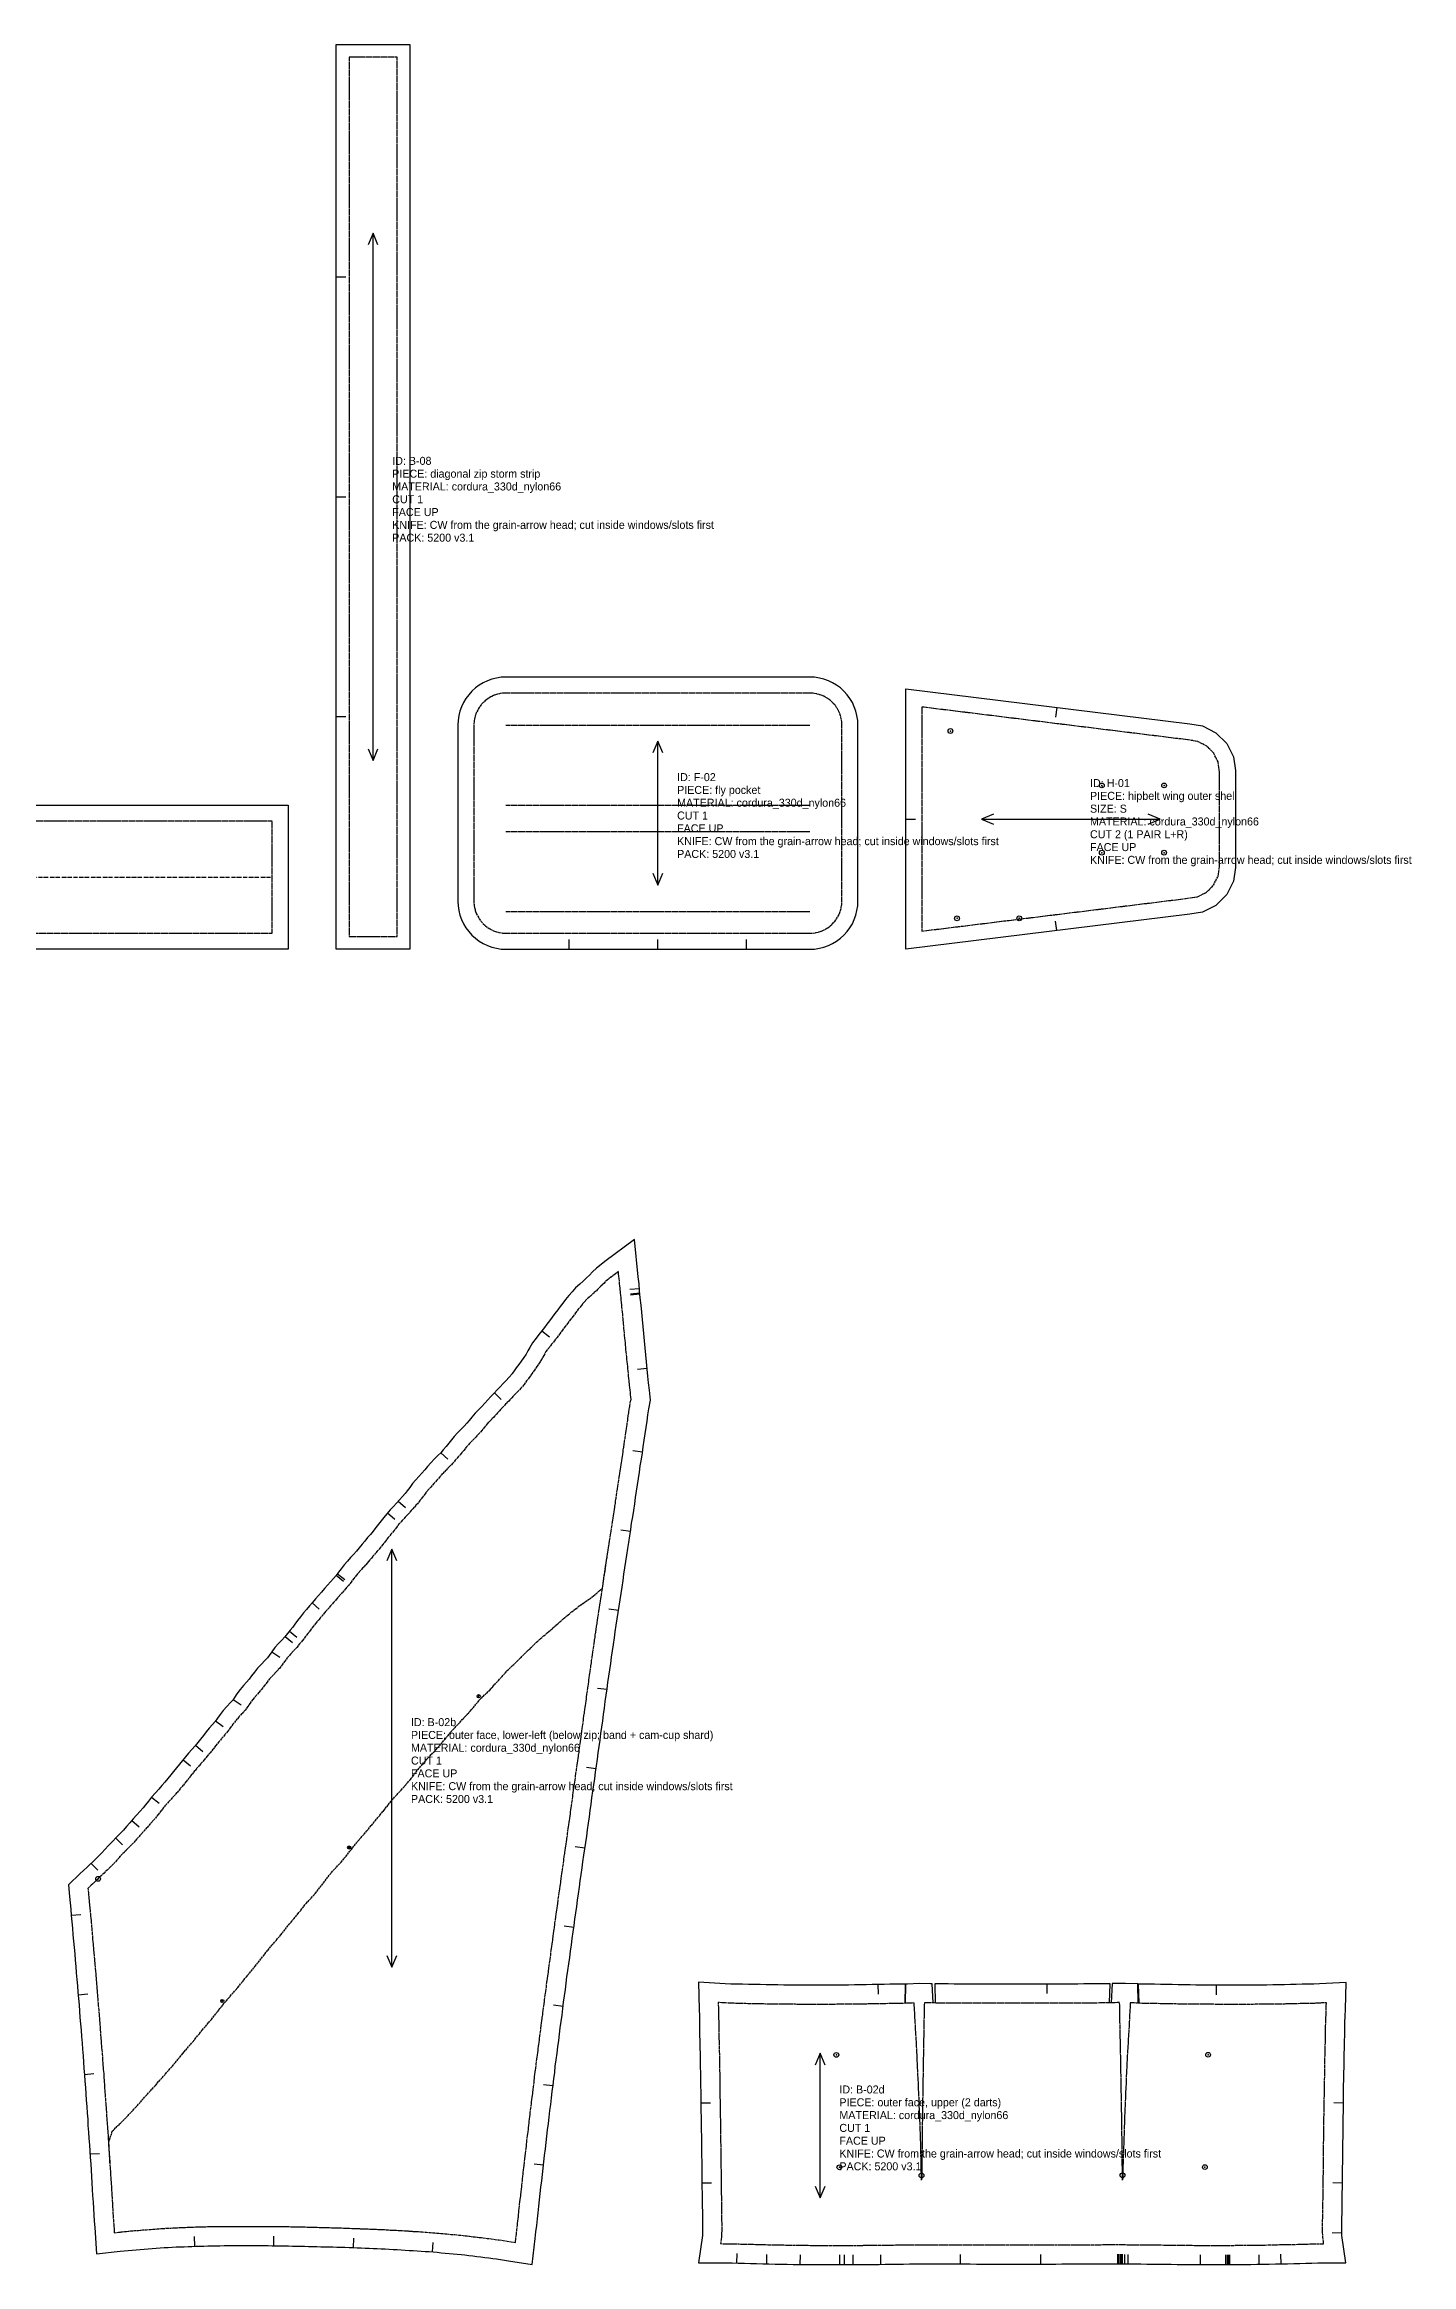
# Model space of a CAD drawing. Header units: millimetres. Extents: x 0 to 2067, y 0 to 2559.
# Drawn here: x 1037 to 1892, y 0 to 1387 of the extents above; entities that cross this region are included whole.
import ezdxf

# ---------------------------------------------------------------- set-up
doc = ezdxf.new("R2010")
doc.units = ezdxf.units.MM
doc.linetypes.add('DASHDOT', pattern=[3.556, 2.54, -0.508, 0, -0.508])
doc.linetypes.add('DASHED', pattern=[1.524, 1.27, -0.254])
for name, color, linetype in [('CUT', 7, 'Continuous'), ('DRILL', 4, 'Continuous'), ('GRAIN', 5, 'Continuous'), ('INTERNAL', 6, 'Continuous'), ('NOTCH', 1, 'Continuous'), ('SEW', 3, 'Continuous'), ('TEXT', 2, 'Continuous')]:
    doc.layers.add(name, color=color, linetype=linetype)

# ---------------------------------------------------------------- blocks, each defined once
blk = doc.blocks.new('B-02b_3')
at = {"layer": 'CUT'}
blk.add_lwpolyline([(161.8, 35.1), (162.9, 18.7), (177.8, 20.3), (180.3, 20.5), (182.8, 20.8), (185.3, 21), (187.7, 21.3), (190.3, 21.5), (192.7, 21.7), (195.2, 21.9), (197.7, 22.1), (200.1, 22.3), (202.6, 22.4), (205.1, 22.6), (207.6, 22.7), (210.1, 22.9), (212.6, 23), (215, 23.1), (217.6, 23.2), (220.1, 23.3), (222.5, 23.4), (225, 23.5), (227.5, 23.6), (230, 23.6), (232.5, 23.7), (235, 23.8), (237.5, 23.8), (240, 23.8), (242.6, 23.9), (245.1, 23.9), (247.6, 23.9), (250.1, 23.9), (252.6, 23.9), (255.1, 23.9), (257.6, 23.9), (260.1, 23.9), (262.6, 23.9), (265.2, 23.9), (267.7, 23.9), (270.2, 23.9), (272.7, 23.8), (275.2, 23.8), (277.7, 23.8), (280.3, 23.7), (282.8, 23.7), (285.3, 23.6), (287.8, 23.6), (290.4, 23.5), (292.9, 23.5), (295.4, 23.4), (297.9, 23.3), (300.5, 23.3), (303, 23.2), (305.5, 23.2), (308.1, 23.1), (310.6, 23), (313.1, 22.9), (315.6, 22.9), (318.1, 22.8), (320.7, 22.7), (323.2, 22.6), (325.7, 22.5), (328.2, 22.4), (330.7, 22.3), (333.2, 22.2), (335.8, 22.1), (338.3, 22), (340.8, 21.9), (343.3, 21.8), (345.8, 21.7), (348.3, 21.5), (350.8, 21.4), (353.3, 21.2), (355.8, 21.1), (358.3, 20.9), (360.8, 20.8), (363.3, 20.6), (365.8, 20.4), (368.3, 20.2), (370.8, 20.1), (373.3, 19.9), (375.8, 19.7), (378.3, 19.4), (380.8, 19.2), (383.3, 19), (385.7, 18.8), (388.2, 18.5), (390.7, 18.3), (393.1, 18), (395.6, 17.7), (398.1, 17.4), (400.6, 17.1), (403.1, 16.8), (405.5, 16.5), (408, 16.2), (410.5, 15.8), (412.9, 15.5), (415.3, 15.1), (417.8, 14.7), (420.3, 14.4), (435.1, 12), (437, 28.4), (437.5, 32.4), (438, 36.5), (438.4, 40.5), (438.8, 44.4), (439.3, 48.4), (439.7, 52.4), (440.2, 56.4), (440.6, 60.4), (441.1, 64.3), (441.6, 68.3), (442, 72.3), (442.5, 76.3), (442.9, 80.2), (443.4, 84.3), (443.9, 88.3), (444.3, 92.2), (444.8, 96.2), (445.3, 100.2), (445.7, 104.2), (446.2, 108.2), (446.7, 112.1), (447.2, 116.1), (447.7, 120.1), (448.2, 124.1), (448.7, 128.1), (449.2, 132.1), (449.6, 136), (450.2, 140), (450.7, 144), (451.2, 148), (451.7, 152), (452.2, 155.9), (452.7, 159.9), (453.2, 163.9), (453.8, 167.9), (454.3, 171.9), (454.8, 175.9), (455.3, 179.9), (455.9, 183.9), (456.4, 187.9), (456.9, 191.8), (457.5, 195.8), (458, 199.8), (458.6, 203.8), (459.1, 207.8), (459.7, 211.8), (460.2, 215.8), (460.8, 219.8), (461.3, 223.8), (461.9, 227.8), (462.4, 231.8), (463, 235.8), (463.5, 239.7), (464.1, 243.7), (464.7, 247.8), (465.2, 251.7), (465.8, 255.7), (466.3, 259.8), (466.9, 263.7), (467.5, 267.7), (468, 271.7), (468.6, 275.7), (469.2, 279.7), (469.7, 283.7), (470.3, 287.7), (470.9, 291.7), (471.4, 295.8), (472, 299.7), (472.5, 303.7), (473.1, 307.7), (473.7, 311.7), (474.2, 315.7), (474.8, 319.7), (475.3, 323.7), (475.9, 327.7), (476.4, 331.7), (477, 335.7), (477.6, 339.7), (478.1, 343.7), (478.6, 347.7), (479.2, 351.7), (479.7, 355.7), (480.3, 359.7), (480.8, 363.7), (481.4, 367.7), (481.9, 371.7), (482.5, 375.6), (483, 379.6), (483.6, 383.6), (484.2, 387.6), (484.8, 391.5), (485.3, 395.5), (485.9, 399.5), (486.5, 403.5), (487.1, 407.4), (487.7, 411.4), (488.3, 415.4), (488.9, 419.4), (489.5, 423.4), (490.1, 427.4), (490.7, 431.3), (491.3, 435.3), (491.9, 439.3), (492.5, 443.3), (493.1, 447.3), (493.7, 451.3), (494.3, 455.3), (494.9, 459.3), (495.5, 463.2), (496.1, 467.2), (496.7, 471.2), (497.3, 475.2), (498, 479.2), (498.6, 483.2), (499.2, 487.2), (499.8, 491.2), (500.4, 495.2), (501, 499.1), (501.6, 503.1), (502.2, 507.1), (502.7, 511.1), (503.4, 515.1), (504, 519.1), (504.5, 523), (505.1, 527.1), (505.7, 531), (506.3, 534.9), (506.9, 539), (507.5, 542.9), (508.1, 546.7), (509, 552.1), (508.5, 558.2), (507.9, 562.8), (507.5, 567.1), (507, 571.4), (506.6, 575.9), (506.1, 580.4), (505.7, 584.7), (505.3, 589.1), (504.9, 593.7), (504.5, 598), (504.1, 602.5), (503.6, 607), (503.2, 611.4), (502.7, 615.9), (502.3, 620.3), (501.9, 624.7), (501.4, 629.2), (499.1, 652.5), (480.6, 638.6), (478.2, 636.8), (475.3, 634.5), (472.9, 632.2), (470.9, 630.2), (469.1, 628.4), (467.1, 626.5), (464.9, 624.6), (462.3, 622.2), (460.1, 619.7), (458.1, 617.5), (456, 615), (454.3, 612.6), (452.7, 610.6), (451.1, 608.5), (449.4, 606.3), (447.7, 604), (445.9, 601.6), (444.4, 599.5), (442.8, 597.5), (441.1, 595.3), (439.3, 593), (437.6, 590.8), (435.3, 587.9), (433.7, 585), (432.4, 582.8), (431.3, 580.8), (429.9, 578.8), (428.3, 576.5), (426.8, 574.4), (425.2, 572.2), (423.5, 569.8), (422.7, 568.7), (422.9, 568.8), (420.6, 566.2), (418.9, 564.4), (417, 562.4), (415.1, 560.3), (413.3, 558.5), (411.3, 556.4), (409.3, 554.3), (407.4, 552.2), (405.5, 550.2), (403.7, 548.2), (401.8, 546.3), (399.5, 544), (397.5, 541.5), (395.8, 539.4), (394.4, 537.7), (392.7, 535.9), (390.8, 534), (388.5, 531.7), (386.5, 529.3), (384.7, 527.2), (383, 525.1), (381.3, 523.1), (379.6, 521), (378, 519.2), (376.2, 517.4), (374.1, 515.3), (371.8, 513), (369.8, 510.7), (368, 508.6), (366.2, 506.5), (364.4, 504.4), (362.5, 502.3), (360.4, 499.9), (358.6, 497.5), (357, 495.4), (355.7, 493.7), (354.1, 491.9), (352.2, 489.8), (350.3, 487.7), (348.5, 485.7), (346.5, 483.5), (344.3, 481.1), (342.4, 478.7), (340.7, 476.6), (339.1, 474.5), (337.4, 472.4), (335.7, 470.3), (334.1, 468.2), (332.3, 466.2), (330.6, 464), (328.9, 462), (327.1, 459.9), (325.3, 457.8), (323.6, 455.7), (321.7, 453.7), (319.8, 451.5), (317.7, 449.1), (315.8, 446.7), (314.1, 444.6), (312.6, 442.6), (310.9, 440.7), (309.1, 438.5), (307.3, 436.5), (305.4, 434.4), (303.5, 432.2), (301.6, 430), (299.7, 427.9), (297.9, 425.7), (296, 423.5), (294.1, 421.3), (292.3, 419.1), (290.3, 416.7), (288.5, 414.3), (286.9, 412.1), (285.6, 410.3), (284, 408.4), (282.2, 406.2), (280.5, 404.2), (278.7, 402.2), (276.7, 400.1), (274.3, 397.5), (272.4, 394.8), (270.8, 392.6), (269.7, 391), (268.1, 389.4), (266, 387.2), (263.6, 384.7), (261.6, 382.1), (259.8, 379.8), (258.4, 377.8), (256.7, 375.9), (254.8, 373.7), (252.6, 371.2), (250.7, 368.6), (249.1, 366.3), (248, 364.6), (246.5, 363), (244.5, 360.8), (242.1, 358.2), (240.1, 355.6), (238.5, 353.3), (237.1, 351.4), (235.3, 349.4), (233.4, 347.2), (231.5, 344.8), (229.7, 342.5), (228, 340.3), (226.3, 338.2), (224.5, 336.2), (222.4, 333.8), (220.5, 331.5), (218.6, 329.2), (216.7, 327), (214.8, 324.6), (212.9, 322.3), (211.1, 320), (209.4, 317.9), (207.5, 315.7), (205.6, 313.4), (203.8, 311.3), (201.8, 309.1), (199.7, 306.8), (197.3, 304.1), (195.4, 301.6), (193.6, 299.3), (192, 297.3), (190.1, 295.2), (187.9, 292.8), (185.8, 290.4), (183.7, 288), (181.6, 285.6), (179.8, 283.5), (177.6, 281.3), (175.2, 278.8), (172.9, 276.4), (170.5, 273.9), (168.2, 271.4), (166.2, 269.2), (164.6, 267.6), (162.6, 265.7), (160.6, 263.7), (158.8, 262), (157, 260.2), (154.8, 258.3), (152.7, 256.3), (145.4, 249.3), (146, 242), (146.4, 238), (146.8, 234), (147.1, 230.1), (147.5, 226.1), (147.9, 222.1), (148.2, 218.1), (148.6, 214.1), (148.9, 210.1), (149.3, 206.2), (149.6, 202.2), (150, 198.2), (150.3, 194.2), (150.6, 190.2), (151, 186.2), (151.3, 182.3), (151.6, 178.3), (152, 174.3), (152.3, 170.3), (152.6, 166.3), (152.9, 162.4), (153.3, 158.4), (153.6, 154.4), (153.9, 150.4), (154.2, 146.5), (154.5, 142.5), (154.8, 138.5), (155.1, 134.5), (155.4, 130.6), (155.7, 126.6), (156, 122.6), (156.2, 118.7), (156.5, 114.7), (156.8, 110.7), (157.1, 106.7), (157.4, 102.8), (157.6, 98.8), (157.9, 94.8), (158.2, 90.8), (158.5, 86.9), (158.7, 82.9), (159, 78.9), (159.3, 74.9), (159.5, 71), (159.8, 67), (160, 63), (160.3, 59), (160.5, 55.1), (160.8, 51.1), (161, 47.1), (161.3, 43.1), (161.5, 39.1)], close=True, dxfattribs=at)
at = {"layer": 'DRILL'}
for centre, radius in [((401.7, 367.1), 1), ((320.8, 272.6), 1), ((163.9, 253), 1.5), ((241.5, 176.7), 1)]:
    blk.add_circle(centre, radius, dxfattribs=at)
for p in [(401.7, 367.1), (320.8, 272.6), (163.9, 253), (241.5, 176.7)]:
    blk.add_point(p, dxfattribs=at)
at = {"layer": 'GRAIN'}
for points in [[(350.5, 451.6), (347.4, 458.9), (344.3, 451.6)], [(347.4, 197.8), (347.4, 458.9)], [(344.3, 205.1), (347.4, 197.8), (350.5, 205.1)]]:
    blk.add_lwpolyline(points, dxfattribs=at)
at = {"layer": 'NOTCH'}
for points in [[(502.2, 621.7), (496.2, 621.1)], [(502.5, 618.8), (496.5, 618.2)], [(502.5, 618.2), (496.5, 617.6)], [(441.1, 595.3), (445.9, 591.6)], [(507, 571.9), (501, 571.3)], [(411.5, 556.6), (415.8, 552.4)], [(378, 519.2), (382.4, 515.1)], [(504, 519.5), (498.1, 520.3)], [(351.5, 489), (355.9, 485)], [(344.8, 481.7), (349.3, 477.7)], [(496.6, 470), (490.6, 470.9)], [(312.6, 442.7), (317.3, 438.9)], [(313.4, 443.6), (318.1, 440)], [(297.6, 425.4), (302.1, 421.4)], [(489, 420.6), (483.1, 421.4)], [(280.7, 404.4), (285.3, 400.6)], [(283.5, 407.8), (288.1, 404)], [(272.5, 394.9), (277.4, 391.4)], [(248.3, 365.1), (253.3, 361.8)], [(481.9, 371.2), (475.9, 372)], [(237.3, 351.7), (242.1, 348.1)], [(224.8, 336.6), (229.3, 332.6)], [(217.1, 327.4), (221.7, 323.6)], [(475, 321.7), (469.1, 322.5)], [(197.3, 304.1), (202, 300.3)], [(174.9, 278.5), (179.2, 274.3)], [(185, 289.5), (189.5, 285.5)], [(468.1, 272.1), (462.1, 273)], [(159.5, 262.6), (163.8, 258.4)], [(147.1, 230.3), (153.1, 230.8)], [(461.2, 222.6), (455.2, 223.5)], [(151.5, 180.6), (157.4, 181.1)], [(454.5, 173.2), (448.5, 174)], [(155.4, 130.8), (161.3, 131.3)], [(448.1, 123.7), (442.2, 124.4)], [(158.8, 81.1), (164.8, 81.4)], [(442.2, 74.1), (436.3, 74.8)], [(224.3, 23.5), (224.1, 29.5)], [(273.7, 23.8), (273.8, 29.8)], [(323.5, 22.6), (323.7, 28.6)], [(372.8, 19.9), (373.3, 25.9)]]:
    blk.add_lwpolyline(points, dxfattribs=at)
at = {"layer": 'SEW', "linetype": 'DASHED'}
blk.add_lwpolyline([(174, 31.9), (176.6, 32.2), (179.1, 32.5), (181.6, 32.7), (184.1, 33), (186.7, 33.2), (189.2, 33.4), (191.7, 33.7), (194.2, 33.8), (196.8, 34), (199.3, 34.2), (201.8, 34.4), (204.4, 34.6), (206.9, 34.7), (209.4, 34.8), (212, 35), (214.5, 35.1), (217, 35.2), (219.6, 35.3), (222.1, 35.4), (224.7, 35.5), (227.2, 35.6), (229.7, 35.6), (232.3, 35.7), (234.8, 35.8), (237.3, 35.8), (239.9, 35.8), (242.4, 35.9), (244.9, 35.9), (247.5, 35.9), (250, 35.9), (252.6, 35.9), (255.1, 35.9), (257.6, 35.9), (260.2, 35.9), (262.7, 35.9), (265.2, 35.9), (267.8, 35.9), (270.3, 35.9), (272.9, 35.8), (275.4, 35.8), (277.9, 35.8), (280.5, 35.7), (283, 35.7), (285.5, 35.6), (288.1, 35.6), (290.6, 35.5), (293.2, 35.5), (295.7, 35.4), (298.2, 35.3), (300.8, 35.3), (303.3, 35.2), (305.8, 35.1), (308.4, 35.1), (310.9, 35), (313.5, 34.9), (316, 34.9), (318.5, 34.8), (321.1, 34.7), (323.6, 34.6), (326.1, 34.5), (328.7, 34.4), (331.2, 34.3), (333.7, 34.2), (336.3, 34.1), (338.8, 34), (341.3, 33.9), (343.9, 33.8), (346.4, 33.6), (348.9, 33.5), (351.5, 33.4), (354, 33.2), (356.5, 33.1), (359.1, 32.9), (361.6, 32.7), (364.1, 32.6), (366.7, 32.4), (369.2, 32.2), (371.7, 32), (374.3, 31.8), (376.8, 31.6), (379.3, 31.4), (381.9, 31.2), (384.4, 30.9), (386.9, 30.7), (389.4, 30.4), (392, 30.2), (394.5, 29.9), (397, 29.6), (399.5, 29.3), (402, 29), (404.6, 28.7), (407.1, 28.4), (409.6, 28.1), (412.1, 27.7), (414.6, 27.4), (417.1, 27), (419.6, 26.6), (422.1, 26.2), (424.7, 25.8), (425.1, 29.8), (425.6, 33.8), (426, 37.8), (426.5, 41.8), (426.9, 45.8), (427.3, 49.8), (427.8, 53.7), (428.3, 57.7), (428.7, 61.7), (429.2, 65.7), (429.6, 69.7), (430.1, 73.7), (430.5, 77.7), (431, 81.7), (431.5, 85.7), (431.9, 89.6), (432.4, 93.6), (432.9, 97.6), (433.3, 101.6), (433.8, 105.6), (434.3, 109.6), (434.8, 113.6), (435.3, 117.6), (435.8, 121.6), (436.3, 125.6), (436.7, 129.5), (437.2, 133.5), (437.7, 137.5), (438.2, 141.5), (438.8, 145.5), (439.3, 149.5), (439.8, 153.5), (440.3, 157.5), (440.8, 161.5), (441.3, 165.5), (441.9, 169.5), (442.4, 173.5), (442.9, 177.5), (443.5, 181.4), (444, 185.4), (444.5, 189.4), (445.1, 193.4), (445.6, 197.4), (446.1, 201.4), (446.7, 205.4), (447.2, 209.4), (447.8, 213.4), (448.3, 217.4), (448.9, 221.4), (449.4, 225.4), (450, 229.4), (450.5, 233.4), (451.1, 237.4), (451.6, 241.4), (452.2, 245.4), (452.8, 249.4), (453.3, 253.4), (453.9, 257.4), (454.5, 261.4), (455, 265.4), (455.6, 269.4), (456.1, 273.4), (456.7, 277.4), (457.3, 281.4), (457.8, 285.4), (458.4, 289.4), (459, 293.4), (459.5, 297.4), (460.1, 301.4), (460.6, 305.4), (461.2, 309.4), (461.8, 313.4), (462.3, 317.4), (462.9, 321.4), (463.4, 325.4), (464, 329.4), (464.6, 333.4), (465.1, 337.4), (465.7, 341.4), (466.2, 345.4), (466.8, 349.3), (467.3, 353.3), (467.9, 357.3), (468.4, 361.3), (469, 365.3), (469.5, 369.3), (470.1, 373.3), (470.6, 377.3), (471.2, 381.3), (471.7, 385.3), (472.3, 389.3), (472.9, 393.2), (473.5, 397.2), (474, 401.2), (474.6, 405.2), (475.2, 409.2), (475.8, 413.2), (476.4, 417.2), (477, 421.2), (477.6, 425.2), (478.2, 429.2), (478.8, 433.1), (479.4, 437.1), (480, 441.1), (480.6, 445.1), (481.2, 449.1), (481.8, 453.1), (482.4, 457.1), (483.1, 461.1), (483.7, 465.1), (484.3, 469), (484.9, 473), (485.5, 477), (486.1, 481), (486.7, 485), (487.3, 489), (487.9, 493), (488.5, 496.9), (489.1, 500.9), (489.7, 504.9), (490.3, 508.9), (490.9, 512.9), (491.5, 516.8), (492.1, 520.8), (492.7, 524.8), (493.3, 528.8), (493.8, 532.8), (494.4, 536.7), (495, 540.7), (495.6, 544.7), (496.2, 548.6), (496.9, 552.6), (496.5, 557), (496, 561.4), (495.5, 565.8), (495.1, 570.3), (494.7, 574.7), (494.2, 579.2), (493.7, 583.6), (493.4, 588), (492.9, 592.5), (492.5, 596.9), (492.1, 601.4), (491.7, 605.8), (491.2, 610.2), (490.8, 614.7), (490.4, 619.1), (489.9, 623.5), (489.5, 628), (489, 632.4), (486.7, 630.6), (484.3, 628.8), (481.9, 627), (479.9, 625), (477.9, 623.1), (476, 621.1), (473.8, 619.1), (471.6, 617.1), (469.4, 615.2), (467.5, 613.1), (465.7, 611), (463.9, 608.9), (462.3, 606.7), (460.7, 604.5), (459, 602.4), (457.4, 600.2), (455.7, 598), (454, 595.8), (452.4, 593.5), (450.7, 591.3), (449, 589.1), (447.2, 586.9), (445.5, 584.6), (443.7, 582.4), (442.4, 580), (441.1, 577.7), (439.7, 575.4), (438.1, 573.1), (436.5, 570.8), (434.9, 568.5), (433.3, 566.3), (431.7, 564.1), (430.1, 561.8), (429.9, 561.6), (428.1, 559.5), (426.2, 557.5), (424.3, 555.6), (422.4, 553.5), (420.5, 551.5), (418.5, 549.5), (416.6, 547.5), (414.7, 545.4), (412.8, 543.4), (410.9, 541.3), (409, 539.3), (407, 537.3), (405.3, 535.2), (403.6, 533.1), (401.9, 531), (399.9, 529), (397.9, 526.9), (395.9, 524.9), (394.2, 522.8), (392.4, 520.7), (390.7, 518.7), (388.9, 516.6), (387.1, 514.5), (385.4, 512.4), (383.3, 510.4), (381.2, 508.3), (379.2, 506.2), (377.4, 504.1), (375.5, 502), (373.7, 499.9), (371.9, 497.8), (370, 495.7), (368.2, 493.6), (366.6, 491.5), (365, 489.4), (363.4, 487.3), (361.5, 485.2), (359.6, 483.1), (357.8, 481), (355.8, 478.9), (353.9, 476.8), (351.9, 474.7), (350.3, 472.5), (348.6, 470.4), (346.9, 468.3), (345.2, 466.2), (343.5, 464), (341.8, 461.9), (340.1, 459.8), (338.3, 457.7), (336.5, 455.5), (334.7, 453.4), (332.9, 451.3), (331.1, 449.1), (329.2, 447), (327.2, 444.9), (325.3, 442.7), (323.7, 440.6), (322, 438.4), (320.4, 436.3), (318.5, 434.2), (316.7, 432), (314.8, 429.9), (312.9, 427.7), (311, 425.6), (309.2, 423.5), (307.3, 421.3), (305.4, 419.2), (303.6, 417), (301.8, 414.9), (300, 412.7), (298.2, 410.6), (296.6, 408.4), (295, 406.2), (293.4, 404.1), (291.6, 401.9), (289.8, 399.8), (288.1, 397.6), (286.1, 395.5), (284.1, 393.3), (282.1, 391.1), (280.5, 389), (279, 386.8), (277.4, 384.6), (275.3, 382.5), (273.3, 380.3), (271.2, 378.1), (269.5, 375.9), (267.8, 373.8), (266.2, 371.6), (264.3, 369.4), (262.4, 367.2), (260.5, 365), (258.9, 362.8), (257.4, 360.6), (255.9, 358.4), (253.8, 356.2), (251.8, 354), (249.8, 351.8), (248.2, 349.6), (246.5, 347.4), (244.9, 345.2), (243, 343), (241.1, 340.7), (239.3, 338.5), (237.5, 336.3), (235.7, 334), (234, 331.8), (232, 329.6), (230.1, 327.3), (228.2, 325.1), (226.3, 322.8), (224.4, 320.6), (222.5, 318.3), (220.7, 316), (218.9, 313.8), (217.1, 311.5), (215.1, 309.2), (213.2, 306.9), (211.3, 304.7), (209.2, 302.4), (207.1, 300.1), (205, 297.8), (203.2, 295.4), (201.4, 293.1), (199.6, 290.8), (197.5, 288.5), (195.4, 286.1), (193.3, 283.8), (191.2, 281.4), (189.2, 279.1), (187.1, 276.7), (184.8, 274.3), (182.4, 271.9), (180.1, 269.5), (177.8, 267.1), (175.6, 264.6), (173.4, 262.2), (171.5, 260.3), (169.5, 258.5), (167.6, 256.6), (165.8, 254.8), (163.7, 252.9), (161.7, 251), (159.6, 249.1), (157.6, 247.1), (158, 243.1), (158.3, 239.1), (158.7, 235.1), (159.1, 231.2), (159.5, 227.2), (159.8, 223.2), (160.2, 219.2), (160.5, 215.2), (160.9, 211.2), (161.2, 207.2), (161.6, 203.2), (161.9, 199.2), (162.3, 195.2), (162.6, 191.2), (162.9, 187.3), (163.3, 183.3), (163.6, 179.3), (163.9, 175.3), (164.3, 171.3), (164.6, 167.3), (164.9, 163.3), (165.2, 159.3), (165.5, 155.4), (165.8, 151.4), (166.1, 147.4), (166.5, 143.4), (166.7, 139.4), (167, 135.4), (167.4, 131.5), (167.6, 127.5), (167.9, 123.5), (168.2, 119.5), (168.5, 115.5), (168.8, 111.5), (169.1, 107.6), (169.3, 103.6), (169.6, 99.6), (169.9, 95.6), (170.2, 91.6), (170.4, 87.7), (170.7, 83.7), (171, 79.7), (171.2, 75.7), (171.5, 71.7), (171.7, 67.7), (172, 63.8), (172.3, 59.8), (172.5, 55.8), (172.8, 51.8), (173, 47.9), (173.2, 43.9), (173.5, 39.9), (173.8, 35.9)], close=True, dxfattribs=at)
blk.add_lwpolyline([(171.3, 75.5), (171, 82), (170.6, 88.6), (172.8, 95.4), (180.4, 102.8), (187.3, 110.1), (193.5, 117.2), (199.9, 124.2), (206.1, 131.2), (212.1, 138.1), (217.7, 144.9), (223.5, 151.7), (229, 158.5), (234.7, 165.2), (240, 171.9), (245.5, 178.6), (251.2, 185.2), (256.6, 191.8), (262.1, 198.4), (267.2, 205), (272.5, 211.5), (278.1, 218), (283.3, 224.6), (288.8, 231.1), (293.9, 237.6), (299.8, 244.1), (304.8, 250.6), (309.8, 257), (315.8, 263.5), (321.1, 270), (326.1, 276.4), (331.8, 282.9), (337.1, 289.3), (342.4, 295.7), (347.5, 302.1), (353.2, 308.5), (358.9, 314.8), (363.7, 321.2), (369.1, 327.5), (375.2, 333.8), (380.5, 340.1), (385.7, 346.3), (391.5, 352.5), (397.3, 358.7), (402.3, 364.9), (408.6, 370.9), (414.1, 377), (419.6, 383.1), (425.8, 389), (431.8, 395), (437.9, 400.9), (444.5, 406.6), (451.1, 412.4), (457.6, 418), (464.7, 423.6), (472.4, 428.9), (479, 434.5), (480, 441), (481, 447.4), (482, 454)], dxfattribs=at)
at = {"layer": 'TEXT'}
for s, p in [('ID: B-02b', (359.4, 348.4)), ('PIECE: outer face, lower-left (below zip; band + cam-cup shard)', (359.4, 340.4)), ('MATERIAL: cordura_330d_nylon66', (359.4, 332.4)), ('CUT 1', (359.4, 324.4)), ('FACE UP', (359.4, 316.4)), ('KNIFE: CW from the grain-arrow head; cut inside windows/slots first', (359.4, 308.4)), ('PACK: 5200 v3.1', (359.4, 300.4))]:
    blk.add_text(s, height=5, dxfattribs=at).set_placement(p)
blk = doc.blocks.new('B-02d_4')
at = {"layer": 'CUT'}
blk.add_lwpolyline([(393.8, 793.4), (390.1, 793.5), (386.5, 793.5), (382.8, 793.6), (378.9, 793.7), (375.3, 793.7), (372.6, 793.8), (372.9, 781.8), (372.6, 781.8), (372.3, 793.9), (371.8, 793.9), (364.5, 794.2), (356.9, 794.1), (356.3, 794.1), (355.6, 782), (354.5, 782), (355, 794), (353.3, 794), (349.7, 794), (346, 793.9), (342.3, 793.9), (338.6, 793.9), (334.9, 793.8), (331.2, 793.8), (327.6, 793.8), (323.9, 793.8), (320.2, 793.8), (316.5, 793.8), (312.8, 793.8), (309.1, 793.8), (305.4, 793.8), (301.7, 793.8), (298, 793.8), (294.3, 793.8), (290.6, 793.8), (286.9, 793.8), (283.2, 793.8), (279.6, 793.8), (275.9, 793.8), (272.2, 793.8), (268.5, 793.8), (264.8, 793.8), (261.1, 793.8), (257.5, 793.8), (253.8, 793.9), (250, 793.9), (246.4, 793.9), (245.4, 793.9), (245.7, 781.9), (244.5, 782), (243.8, 794), (242.8, 794), (235.6, 794.1), (228.3, 793.8), (227.2, 793.8), (227, 781.7), (226.9, 781.7), (227.1, 793.8), (224.8, 793.7), (221.2, 793.6), (217.4, 793.6), (213.7, 793.4), (210.1, 793.4), (206.3, 793.4), (202.6, 793.3), (199, 793.2), (195.3, 793.2), (191.6, 793.1), (187.9, 793.1), (184.2, 793.1), (180.5, 793), (176.8, 793), (173.1, 793), (169.4, 793), (165.7, 793), (162.1, 793), (158.4, 793.1), (154.6, 793.1), (151, 793.1), (147.3, 793.2), (143.6, 793.2), (140, 793.2), (136.3, 793.4), (132.5, 793.4), (129, 793.5), (125.2, 793.6), (121.4, 793.7), (117.9, 793.8), (114.4, 793.9), (97.7, 794.9), (98.2, 777.9), (98.3, 773.9), (98.4, 769.9), (98.5, 766), (98.5, 762), (98.6, 758), (98.7, 754.1), (98.8, 750.1), (98.9, 746.1), (98.9, 742.2), (99, 738.2), (99.1, 734.2), (99.1, 730.3), (99.2, 726.3), (99.2, 722.4), (99.3, 718.4), (99.3, 714.5), (99.4, 710.5), (99.5, 706.5), (99.5, 702.6), (99.6, 698.6), (99.6, 694.7), (99.7, 690.7), (99.7, 686.8), (99.8, 682.8), (99.8, 678.9), (99.9, 674.9), (99.9, 671), (99.9, 667), (100, 663), (100.1, 659.1), (100.1, 655.2), (100.2, 651.2), (100.2, 647.2), (100.3, 643.2), (100.3, 639.7), (100.2, 636.7), (97.8, 619.7), (115.2, 619.5), (118.9, 619.5), (122.6, 619.4), (126.5, 619.3), (130.3, 619.2), (134.1, 619.1), (138, 619), (141.8, 618.9), (145.6, 618.8), (149.4, 618.8), (153.2, 618.7), (157, 618.6), (160.9, 618.6), (164.7, 618.6), (168.6, 618.5), (172.4, 618.5), (176.2, 618.5), (180, 618.5), (183.9, 618.5), (187.7, 618.5), (191.6, 618.5), (195.4, 618.5), (199.2, 618.5), (203.1, 618.6), (206.9, 618.6), (210.6, 618.6), (214.5, 618.7), (218.3, 618.7), (222.1, 618.8), (225.9, 618.8), (229.6, 618.9), (233.4, 618.9), (237.2, 618.9), (241, 618.9), (244.8, 618.9), (248.6, 618.9), (252.4, 618.9), (256.2, 618.9), (260, 618.9), (263.8, 618.9), (267.6, 618.9), (271.4, 618.8), (275.2, 618.8), (279, 618.8), (282.8, 618.8), (286.7, 618.8), (290.5, 618.8), (294.3, 618.8), (298.1, 618.8), (301.9, 618.8), (305.7, 618.8), (309.5, 618.8), (313.3, 618.8), (317.2, 618.8), (321, 618.8), (324.8, 618.9), (328.6, 618.9), (332.4, 618.9), (336.2, 618.9), (340, 618.9), (343.8, 618.9), (347.6, 618.9), (351.4, 619), (355.2, 619), (359, 619), (362.8, 619), (366.6, 618.9), (370.4, 618.9), (374.1, 618.9), (377.9, 618.8), (381.7, 618.8), (385.5, 618.8), (389.4, 618.7), (393.1, 618.7), (396.9, 618.6), (400.8, 618.6), (404.6, 618.6), (408.4, 618.5), (412.3, 618.5), (416.1, 618.5), (419.9, 618.5), (423.8, 618.5), (427.6, 618.5), (431.4, 618.5), (435.3, 618.6), (439, 618.6), (442.9, 618.6), (446.7, 618.7), (450.5, 618.7), (454.4, 618.8), (458.3, 618.9), (462, 619), (465.9, 619), (469.7, 619.2), (473.5, 619.2), (477.3, 619.3), (481, 619.4), (484.8, 619.5), (502.2, 619.7), (499.8, 636.6), (499.7, 639.7), (499.7, 643.2), (499.8, 647.1), (499.9, 651.1), (499.9, 655), (500, 659.1), (500, 663), (500.1, 666.9), (500.1, 670.9), (500.2, 674.8), (500.2, 678.8), (500.3, 682.8), (500.3, 686.7), (500.4, 690.7), (500.4, 694.6), (500.5, 698.6), (500.5, 702.5), (500.6, 706.5), (500.6, 710.4), (500.7, 714.4), (500.8, 718.3), (500.8, 722.3), (500.9, 726.3), (500.9, 730.2), (501, 734.1), (501.1, 738.1), (501.2, 742.1), (501.2, 746), (501.3, 750), (501.4, 754), (501.5, 757.9), (501.6, 762), (501.6, 765.9), (501.7, 769.8), (501.9, 773.8), (502, 777.8), (502.5, 794.8), (485.8, 793.9), (482.2, 793.7), (478.7, 793.6), (474.9, 793.6), (471.2, 793.4), (467.6, 793.4), (463.9, 793.3), (460.2, 793.2), (456.6, 793.2), (452.8, 793.1), (449.1, 793.1), (445.5, 793.1), (441.8, 793), (438.1, 793), (434.4, 793), (430.7, 793), (427, 793), (423.4, 793), (419.7, 793.1), (416, 793.1), (412.2, 793.1), (408.6, 793.1), (404.9, 793.2), (401.2, 793.3), (397.5, 793.3)], close=True, dxfattribs=at)
at = {"layer": 'DRILL'}
for centre in [(183.9, 749.5), (416.2, 749.6), (185.8, 679.3), (414.2, 679.4), (237.1, 674.2), (362.7, 674.3)]:
    blk.add_circle(centre, 1.5, dxfattribs=at)
for p in [(183.9, 749.5), (416.2, 749.6), (185.8, 679.3), (237.1, 674.2), (362.7, 674.3), (414.2, 679.4)]:
    blk.add_point(p, dxfattribs=at)
at = {"layer": 'GRAIN'}
for points in [[(177, 743.1), (173.8, 750.5), (170.7, 743.1)], [(173.8, 660.2), (173.8, 750.5)], [(170.7, 667.6), (173.8, 660.2), (177, 667.6)]]:
    blk.add_lwpolyline(points, dxfattribs=at)
at = {"layer": 'NOTCH'}
for points in [[(209.9, 793.4), (210, 787.4)], [(315.4, 793.8), (315.5, 787.8)], [(421.3, 793.1), (421.3, 787.1)], [(99.3, 719.5), (105.3, 719.6)], [(500.8, 719.4), (494.8, 719.5)], [(99.9, 669.5), (105.9, 669.6)], [(500.1, 669.4), (494.1, 669.5)], [(499.7, 638.4), (493.8, 638.1)], [(121.8, 619.4), (121.9, 625.4)], [(140.4, 618.9), (140.5, 624.9)], [(140.4, 618.9), (140.5, 624.9)], [(161.4, 618.6), (161.5, 624.6)], [(186.1, 618.5), (186.1, 624.5)], [(186.1, 618.5), (186.1, 624.5)], [(186.1, 618.5), (186.1, 624.5)], [(186.1, 618.5), (186.1, 624.5)], [(189, 618.5), (189, 624.5)], [(194.5, 618.5), (194.4, 624.5)], [(211.7, 618.7), (211.6, 624.7)], [(261.5, 618.9), (261.5, 624.9)], [(311.6, 618.8), (311.6, 624.8)], [(359.7, 619), (359.7, 625)], [(359.9, 619), (360, 625)], [(360.3, 619), (360.3, 625)], [(361.2, 619), (361.2, 625)], [(361.5, 619), (361.5, 625)], [(361.8, 619), (361.9, 625)], [(362.8, 619), (362.8, 625)], [(364.1, 618.9), (364.1, 624.9)], [(366.2, 618.9), (366.2, 624.9)], [(411.5, 618.5), (411.5, 624.5)], [(427.3, 618.5), (427.3, 624.5)], [(428.3, 618.5), (428.3, 624.5)], [(429.1, 618.5), (429.1, 624.5)], [(429.8, 618.5), (429.7, 624.5)], [(448.1, 618.7), (448.1, 624.7)], [(448.1, 618.7), (448.1, 624.7)], [(461.8, 619), (461.7, 625)]]:
    blk.add_lwpolyline(points, dxfattribs=at)
at = {"layer": 'SEW', "linetype": 'DASHED'}
blk.add_lwpolyline([(111.6, 631.6), (115.4, 631.5), (119.2, 631.5), (123, 631.4), (126.8, 631.3), (130.6, 631.2), (134.4, 631.1), (138.2, 631), (142, 630.9), (145.8, 630.8), (149.6, 630.8), (153.4, 630.7), (157.2, 630.6), (161, 630.6), (164.8, 630.6), (168.7, 630.5), (172.5, 630.5), (176.3, 630.5), (180.1, 630.5), (183.9, 630.5), (187.7, 630.5), (191.5, 630.5), (195.3, 630.5), (199.1, 630.5), (202.9, 630.6), (206.7, 630.6), (210.5, 630.6), (214.3, 630.7), (218.1, 630.7), (222, 630.8), (225.8, 630.8), (229.6, 630.9), (233.4, 630.9), (237.2, 630.9), (241, 630.9), (244.8, 630.9), (248.6, 630.9), (252.4, 630.9), (256.2, 630.9), (260, 630.9), (263.8, 630.9), (267.6, 630.9), (271.4, 630.8), (275.3, 630.8), (279.1, 630.8), (282.9, 630.8), (286.7, 630.8), (290.5, 630.8), (294.3, 630.8), (298.1, 630.8), (301.9, 630.8), (305.7, 630.8), (309.5, 630.8), (313.3, 630.8), (317.1, 630.8), (320.9, 630.8), (324.7, 630.9), (328.6, 630.9), (332.4, 630.9), (336.2, 630.9), (340, 630.9), (343.8, 630.9), (347.6, 630.9), (351.4, 631), (355.2, 631), (359, 631), (362.8, 631), (366.6, 630.9), (370.4, 630.9), (374.2, 630.9), (378, 630.8), (381.9, 630.8), (385.7, 630.8), (389.5, 630.7), (393.3, 630.7), (397.1, 630.6), (400.9, 630.6), (404.7, 630.6), (408.5, 630.5), (412.3, 630.5), (416.1, 630.5), (419.9, 630.5), (423.7, 630.5), (427.5, 630.5), (431.3, 630.5), (435.2, 630.6), (439, 630.6), (442.8, 630.6), (446.6, 630.7), (450.4, 630.7), (454.2, 630.8), (458, 630.9), (461.8, 631), (465.6, 631), (469.4, 631.1), (473.2, 631.2), (477, 631.3), (480.8, 631.4), (484.6, 631.5), (488.4, 631.5), (487.9, 635.5), (487.7, 639.4), (487.7, 643.4), (487.8, 647.3), (487.9, 651.3), (487.9, 655.2), (488, 659.2), (488, 663.1), (488.1, 667.1), (488.1, 671), (488.2, 675), (488.2, 678.9), (488.3, 682.9), (488.3, 686.9), (488.4, 690.8), (488.4, 694.8), (488.5, 698.7), (488.5, 702.7), (488.6, 706.6), (488.6, 710.6), (488.7, 714.6), (488.8, 718.5), (488.8, 722.5), (488.9, 726.4), (488.9, 730.4), (489, 734.4), (489.1, 738.3), (489.2, 742.3), (489.2, 746.3), (489.3, 750.3), (489.4, 754.2), (489.5, 758.2), (489.6, 762.2), (489.6, 766.2), (489.7, 770.1), (489.9, 774.1), (490, 778.1), (490.1, 782.1), (486.4, 781.9), (482.7, 781.7), (479, 781.6), (475.2, 781.6), (471.5, 781.4), (467.8, 781.4), (464.1, 781.3), (460.4, 781.2), (456.7, 781.2), (453, 781.1), (449.3, 781.1), (445.6, 781.1), (441.8, 781), (438.1, 781), (434.4, 781), (430.7, 781), (427, 781), (423.3, 781), (419.6, 781.1), (415.9, 781.1), (412.2, 781.1), (408.4, 781.2), (404.7, 781.2), (401, 781.3), (397.3, 781.3), (393.6, 781.4), (389.9, 781.5), (386.2, 781.5), (382.5, 781.6), (378.8, 781.7), (375, 781.7), (371.3, 781.9), (367.6, 782.1), (367.4, 779), (367.2, 776), (367.1, 773), (366.9, 770), (366.8, 767), (366.6, 764), (366.4, 761), (366.2, 758), (366.1, 755), (365.9, 752), (365.7, 749), (365.6, 746), (365.4, 743), (365.3, 740), (365.1, 737), (365, 734), (364.9, 731), (364.7, 728), (364.6, 725), (364.5, 722), (364.4, 719), (364.2, 716), (364.1, 713), (364, 710), (363.9, 707.1), (363.8, 704.1), (363.7, 701.1), (363.6, 698.1), (363.5, 695.1), (363.4, 692.1), (363.3, 689.1), (363.2, 686.2), (363.1, 683.2), (363, 680.2), (363, 677.2), (362.9, 674.3), (362.8, 671.3), (362.7, 674.3), (362.7, 677.2), (362.6, 680.2), (362.6, 683.2), (362.5, 686.2), (362.5, 689.2), (362.5, 692.1), (362.4, 695.1), (362.4, 698.1), (362.3, 701.1), (362.3, 704.1), (362.3, 707.1), (362.2, 710.1), (362.2, 713), (362.1, 716), (362.1, 719), (362, 722), (362, 725), (361.9, 728), (361.9, 731), (361.8, 734), (361.8, 737), (361.7, 740), (361.7, 743), (361.6, 746), (361.6, 749), (361.5, 752), (361.4, 755), (361.4, 758), (361.3, 761), (361.3, 764), (361.2, 767.1), (361.1, 770.1), (361.1, 773.1), (361, 776.1), (361, 779.1), (360.9, 782.2), (357.2, 782.1), (353.5, 782), (349.8, 782), (346.1, 781.9), (342.4, 781.9), (338.7, 781.9), (335, 781.8), (331.3, 781.8), (327.6, 781.8), (323.9, 781.8), (320.2, 781.8), (316.5, 781.8), (312.8, 781.8), (309.1, 781.8), (305.4, 781.8), (301.7, 781.8), (298, 781.8), (294.3, 781.8), (290.6, 781.8), (286.9, 781.8), (283.2, 781.8), (279.5, 781.8), (275.8, 781.8), (272.1, 781.8), (268.4, 781.8), (264.8, 781.8), (261.1, 781.8), (257.4, 781.8), (253.7, 781.9), (250, 781.9), (246.3, 781.9), (242.6, 782), (238.9, 782.1), (238.8, 779), (238.8, 776), (238.7, 773), (238.6, 770), (238.6, 767), (238.5, 764), (238.5, 760.9), (238.4, 757.9), (238.4, 754.9), (238.3, 751.9), (238.3, 748.9), (238.2, 745.9), (238.2, 742.9), (238.1, 739.9), (238.1, 736.9), (238, 733.9), (238, 730.9), (237.9, 727.9), (237.9, 724.9), (237.8, 721.9), (237.8, 718.9), (237.7, 715.9), (237.7, 712.9), (237.7, 710), (237.6, 707), (237.6, 704), (237.6, 701), (237.5, 698), (237.5, 695), (237.5, 692), (237.4, 689.1), (237.4, 686.1), (237.4, 683.1), (237.3, 680.1), (237.3, 677.1), (237.3, 674.2), (237.2, 671.2), (237.1, 674.2), (237, 677.1), (237, 680.1), (236.9, 683.1), (236.8, 686.1), (236.7, 689.1), (236.6, 692), (236.6, 695), (236.5, 698), (236.4, 701), (236.3, 704), (236.2, 707), (236, 709.9), (235.9, 712.9), (235.8, 715.9), (235.7, 718.9), (235.6, 721.9), (235.5, 724.9), (235.3, 727.9), (235.2, 730.9), (235.1, 733.9), (234.9, 736.9), (234.8, 739.9), (234.6, 742.9), (234.5, 745.9), (234.4, 748.9), (234.2, 751.9), (234, 754.9), (233.9, 757.9), (233.7, 760.9), (233.5, 763.9), (233.4, 766.9), (233.2, 769.9), (233, 772.9), (232.9, 775.9), (232.7, 779), (232.5, 782), (228.8, 781.8), (225.1, 781.7), (221.4, 781.6), (217.7, 781.6), (214, 781.4), (210.3, 781.4), (206.5, 781.4), (202.8, 781.3), (199.1, 781.2), (195.4, 781.2), (191.7, 781.1), (188, 781.1), (184.3, 781.1), (180.6, 781), (176.9, 781), (173.1, 781), (169.4, 781), (165.7, 781), (162, 781), (158.3, 781.1), (154.6, 781.1), (150.9, 781.1), (147.2, 781.2), (143.4, 781.2), (139.7, 781.3), (136, 781.4), (132.3, 781.4), (128.6, 781.5), (124.9, 781.6), (121.2, 781.7), (117.5, 781.8), (113.8, 782), (110.1, 782.2), (110.2, 778.2), (110.3, 774.2), (110.4, 770.2), (110.5, 766.2), (110.5, 762.3), (110.6, 758.3), (110.7, 754.3), (110.8, 750.3), (110.9, 746.4), (110.9, 742.4), (111, 738.4), (111.1, 734.4), (111.1, 730.5), (111.2, 726.5), (111.2, 722.6), (111.3, 718.6), (111.3, 714.6), (111.4, 710.7), (111.5, 706.7), (111.5, 702.7), (111.6, 698.8), (111.6, 694.8), (111.7, 690.9), (111.7, 686.9), (111.7, 683), (111.8, 679), (111.9, 675.1), (111.9, 671.1), (111.9, 667.2), (112, 663.2), (112.1, 659.3), (112.1, 655.3), (112.2, 651.4), (112.2, 647.4), (112.3, 643.5), (112.3, 639.5), (112.1, 635.6)], close=True, dxfattribs=at)
at = {"layer": 'TEXT'}
for s, p in [('PIECE: outer face, upper (2 darts)', (185.8, 717.4)), ('ID: B-02d', (185.8, 725.4)), ('MATERIAL: cordura_330d_nylon66', (185.8, 709.4)), ('CUT 1', (185.8, 701.4)), ('FACE UP', (185.8, 693.4)), ('KNIFE: CW from the grain-arrow head; cut inside windows/slots first', (185.8, 685.4)), ('PACK: 5200 v3.1', (185.8, 677.4))]:
    blk.add_text(s, height=5, dxfattribs=at).set_placement(p)
blk = doc.blocks.new('B-07_5')
at = {"layer": 'CUT'}
blk.add_lwpolyline([(-10, -10), (-10, 80), (1179.8, 80), (1179.8, -10)], close=True, dxfattribs=at)
at = {"layer": 'GRAIN'}
for points in [[(588, 48.6), (584.9, 56), (581.8, 48.6)], [(584.9, 14), (584.9, 56)], [(581.8, 21.4), (584.9, 14), (588, 21.4)]]:
    blk.add_lwpolyline(points, dxfattribs=at)
at = {"layer": 'INTERNAL', "linetype": 'DASHDOT'}
blk.add_lwpolyline([(0, 35), (1169.8, 35)], dxfattribs=at)
at = {"layer": 'NOTCH'}
for points in [[(292.4, 80), (292.4, 74)], [(584.9, 80), (584.9, 74)], [(877.3, 80), (877.3, 74)], [(584.9, -10), (584.9, -4)]]:
    blk.add_lwpolyline(points, dxfattribs=at)
at = {"layer": 'SEW', "linetype": 'DASHED'}
blk.add_lwpolyline([(0, 0), (1169.8, 0), (1169.8, 70), (0, 70)], close=True, dxfattribs=at)
at = {"layer": 'TEXT'}
for s, p in [('ID: B-07', (596.9, 55)), ('PIECE: roll-top stiffener hem', (596.9, 47)), ('MATERIAL: cordura_330d_nylon66', (596.9, 39)), ('CUT 1', (596.9, 31)), ('FACE UP', (596.9, 23)), ('KNIFE: CW from the grain-arrow head; cut inside windows/slots first', (596.9, 15)), ('PACK: 5200 v3.1', (596.9, 7))]:
    blk.add_text(s, height=5, dxfattribs=at).set_placement(p)
blk = doc.blocks.new('B-08_6')
at = {"layer": 'CUT'}
blk.add_lwpolyline([(-8, -8), (-8, 557.3), (38, 557.3), (38, -8)], close=True, dxfattribs=at)
at = {"layer": 'GRAIN'}
for points in [[(18.1, 432), (15, 439.4), (11.9, 432)], [(15, 109.9), (15, 439.4)], [(11.9, 117.2), (15, 109.9), (18.1, 117.2)]]:
    blk.add_lwpolyline(points, dxfattribs=at)
at = {"layer": 'NOTCH'}
for points in [[(-8, 412), (-2, 412)], [(-8, 274.6), (-2, 274.6)], [(-8, 137.3), (-2, 137.3)]]:
    blk.add_lwpolyline(points, dxfattribs=at)
at = {"layer": 'SEW', "linetype": 'DASHED'}
blk.add_lwpolyline([(0, 0), (30, 0), (30, 549.3), (0, 549.3)], close=True, dxfattribs=at)
at = {"layer": 'TEXT'}
for s, p in [('PIECE: diagonal zip storm strip', (27, 286.6)), ('ID: B-08', (27, 294.6)), ('MATERIAL: cordura_330d_nylon66', (27, 278.6)), ('CUT 1', (27, 270.6)), ('FACE UP', (27, 262.6)), ('KNIFE: CW from the grain-arrow head; cut inside windows/slots first', (27, 254.6)), ('PACK: 5200 v3.1', (27, 246.6))]:
    blk.add_text(s, height=5, dxfattribs=at).set_placement(p)
blk = doc.blocks.new('F-02_7')
at = {"layer": 'CUT'}
blk.add_lwpolyline([(-3.2, 1), (-1.2, -1.2), (1, -3.2), (3.3, -5), (5.9, -6.5), (8.5, -7.7), (11.3, -8.7), (14.1, -9.4), (17.1, -9.9), (19.8, -10), (210.2, -10), (212.9, -9.9), (215.9, -9.4), (218.7, -8.7), (221.5, -7.7), (224.1, -6.5), (226.7, -5), (229, -3.2), (231.2, -1.2), (233.2, 1), (235, 3.3), (236.5, 5.9), (237.7, 8.5), (238.7, 11.3), (239.4, 14.1), (239.9, 17.1), (240, 19.8), (240, 130.2), (239.9, 132.9), (239.4, 135.9), (238.7, 138.7), (237.7, 141.5), (236.5, 144.1), (235, 146.7), (233.2, 149), (231.2, 151.2), (229, 153.2), (226.7, 155), (224.1, 156.5), (221.5, 157.7), (218.7, 158.7), (215.9, 159.4), (212.9, 159.9), (210.2, 160), (19.8, 160), (17.1, 159.9), (14.1, 159.4), (11.3, 158.7), (8.5, 157.7), (5.9, 156.5), (3.3, 155), (1, 153.2), (-1.2, 151.2), (-3.2, 149), (-5, 146.7), (-6.5, 144.1), (-7.7, 141.5), (-8.7, 138.7), (-9.4, 135.9), (-9.9, 132.9), (-10, 130.2), (-10, 19.8), (-9.9, 17.1), (-9.4, 14.1), (-8.7, 11.3), (-7.7, 8.5), (-6.5, 5.9), (-5, 3.3)], close=True, dxfattribs=at)
at = {"layer": 'GRAIN'}
for points in [[(118.1, 112.6), (115, 120), (111.9, 112.6)], [(115, 30), (115, 120)], [(111.9, 37.4), (115, 30), (118.1, 37.4)]]:
    blk.add_lwpolyline(points, dxfattribs=at)
at = {"layer": 'NOTCH'}
for points in [[(59.6, -10), (59.6, -4)], [(115, -10), (115, -4)], [(170.4, -10), (170.4, -4)]]:
    blk.add_lwpolyline(points, dxfattribs=at)
at = {"layer": 'SEW', "linetype": 'DASHED'}
blk.add_lwpolyline([(5.9, 5.9), (7.3, 4.5), (8.9, 3.4), (10.6, 2.4), (12.3, 1.5), (14.2, 0.9), (16.1, 0.4), (18, 0.1), (20, 0), (210, 0), (212, 0.1), (213.9, 0.4), (215.8, 0.9), (217.7, 1.5), (219.4, 2.4), (221.1, 3.4), (222.7, 4.5), (224.1, 5.9), (225.5, 7.3), (226.6, 8.9), (227.6, 10.6), (228.5, 12.3), (229.1, 14.2), (229.6, 16.1), (229.9, 18), (230, 20), (230, 130), (229.9, 132), (229.6, 133.9), (229.1, 135.8), (228.5, 137.7), (227.6, 139.4), (226.6, 141.1), (225.5, 142.7), (224.1, 144.1), (222.7, 145.5), (221.1, 146.6), (219.4, 147.6), (217.7, 148.5), (215.8, 149.1), (213.9, 149.6), (212, 149.9), (210, 150), (20, 150), (18, 149.9), (16.1, 149.6), (14.2, 149.1), (12.3, 148.5), (10.6, 147.6), (8.9, 146.6), (7.3, 145.5), (5.9, 144.1), (4.5, 142.7), (3.4, 141.1), (2.4, 139.4), (1.5, 137.7), (0.9, 135.8), (0.4, 133.9), (0.1, 132), (0, 130), (0, 20), (0.1, 18), (0.4, 16.1), (0.9, 14.2), (1.5, 12.3), (2.4, 10.6), (3.4, 8.9), (4.5, 7.3)], close=True, dxfattribs=at)
for points in [[(20, 130), (210, 130)], [(20, 80), (210, 80)], [(20, 63.5), (210, 63.5)], [(20, 13.5), (210, 13.5)]]:
    blk.add_lwpolyline(points, dxfattribs=at)
at = {"layer": 'TEXT'}
for s, p in [('ID: F-02', (127, 95)), ('PIECE: fly pocket', (127, 87)), ('MATERIAL: cordura_330d_nylon66', (127, 79)), ('CUT 1', (127, 71)), ('FACE UP', (127, 63)), ('KNIFE: CW from the grain-arrow head; cut inside windows/slots first', (127, 55)), ('PACK: 5200 v3.1', (127, 47))]:
    blk.add_text(s, height=5, dxfattribs=at).set_placement(p)
blk = doc.blocks.new('H-01_S_8')
at = {"layer": 'CUT'}
blk.add_lwpolyline([(-10, 151.3), (167.4, 129.4), (175.3, 128.2), (183.7, 123.9), (190.4, 117.2), (194.7, 108.8), (196, 100.3), (196, 39.7), (194.7, 31.2), (190.4, 22.8), (183.7, 16.1), (175.3, 11.8), (167.4, 10.6), (-10, -11.3)], close=True, dxfattribs=at)
at = {"layer": 'DRILL'}
for centre in [(17.8, 125), (112.4, 91), (151.3, 91), (112.4, 49), (151.3, 49), (21.9, 8), (60.8, 8)]:
    blk.add_circle(centre, 1.5, dxfattribs=at)
for p in [(17.8, 125), (112.4, 91), (151.3, 91), (112.4, 49), (151.3, 49), (21.9, 8), (60.8, 8)]:
    blk.add_point(p, dxfattribs=at)
at = {"layer": 'GRAIN'}
for points in [[(44.6, 73.1), (37.2, 70), (44.6, 66.9)], [(37.2, 70), (148.8, 70)], [(141.4, 66.9), (148.8, 70), (141.4, 73.1)]]:
    blk.add_lwpolyline(points, dxfattribs=at)
at = {"layer": 'NOTCH'}
for points in [[(84.2, 139.7), (83.5, 133.7)], [(-10, 70), (-4, 70)], [(84.2, 0.3), (83.5, 6.3)]]:
    blk.add_lwpolyline(points, dxfattribs=at)
at = {"layer": 'SEW', "linetype": 'DASHED'}
blk.add_lwpolyline([(0, 140), (0, 0), (166, 20.5), (172.2, 21.5), (177.8, 24.3), (182.2, 28.7), (185, 34.3), (186, 40.5), (186, 99.5), (185, 105.7), (182.2, 111.3), (177.8, 115.7), (172.2, 118.5), (166, 119.5)], close=True, dxfattribs=at)
at = {"layer": 'TEXT'}
for s, p in [('PIECE: hipbelt wing outer shell', (105, 82)), ('ID: H-01', (105, 90)), ('SIZE: S', (105, 74)), ('MATERIAL: cordura_330d_nylon66', (105, 66)), ('CUT 2 (1 PAIR L+R)', (105, 58)), ('FACE UP', (105, 50)), ('KNIFE: CW from the grain-arrow head; cut inside windows/slots first', (105, 42))]:
    blk.add_text(s, height=5, dxfattribs=at).set_placement(p)

msp = doc.modelspace()

# ---------------------------------------------------------------- block references
at = {"layer": 'CUT'}
for name, p in [('B-08_6', (1227.8, 829.8)), ('F-02_7', (1305.8, 831.8)), ('H-01_S_8', (1585.8, 833.1)), ('B-07_5', (10, 831.8)), ('B-02b_3', (907.1, -12)), ('B-02d_4', (1348.4, -618.5))]:
    msp.add_blockref(name, p, dxfattribs=at)

doc.saveas('drawing.dxf')
